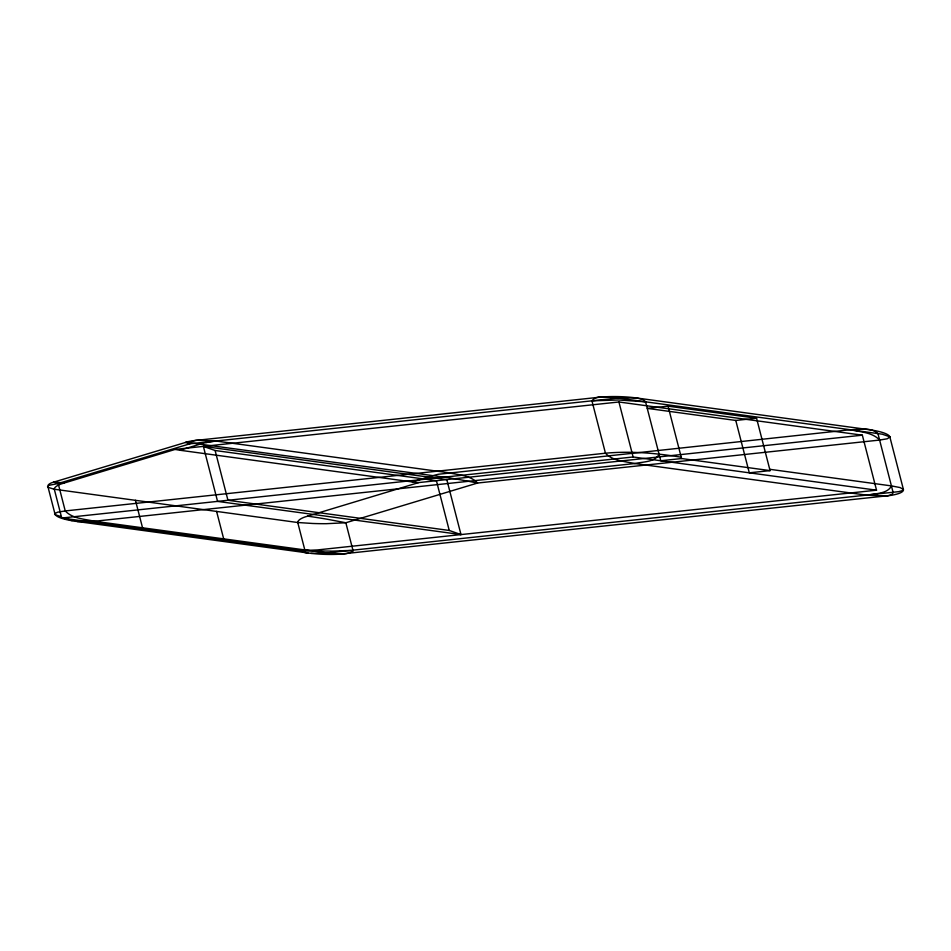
<?xml version="1.0" encoding="UTF-8"?>
<svg xmlns="http://www.w3.org/2000/svg" width="951" height="951" viewBox="0 0 951 951"><rect width="100%" height="100%" fill="white"/><g stroke="black" fill="none" stroke-linecap="round" stroke-linejoin="round"><path stroke-width="1.43" d="M58.391 484.38L58.166 483.524L53.625 482.157L186.075 442.274L447.992 477.687A283.897 59.509 1.8 0 1 457.835 479.292L477.604 483.025L879.616 440.063L887.235 438.78L889.874 436.996A38.004 7.965 1.8 0 0 869.131 429.697L636.778 398.005A38.004 7.965 1.8 0 0 598.845 397.304L195.169 440.479L190.973 441.799L189.938 443.784L58.166 483.524L48.798 485.367M54.136 489.313A59.877 12.553 1.8 0 1 61.423 483.869L175.293 449.383L618.923 401.988L862.343 435.178L876.537 490.181L306.21 551.128M175.257 449.395A16.5 3.459 1.8 0 0 179.929 450.227L201.089 443.855A60.709 12.72 1.8 0 1 206.177 442.548M179.917 450.239L412.27 481.931L433.442 475.548A60.709 12.72 1.8 0 1 438.53 474.24L850.265 429.745C859.145 429.674 870.938 426.916 877.928 433.513L893.179 492.737L891.812 494.591L888.008 495.733L342.075 553.934L326.942 552.947L94.589 521.255C84.758 519.08 72.419 518.723 65.239 510.937L58.558 485.022M862.343 435.178L418.702 482.585L304.736 517.047A61.577 12.91 1.8 0 0 297.627 522.515M206.177 442.548L215.901 441.014L448.254 472.695C458.097 474.87 470.436 475.238 477.604 483.025L345.843 522.753L326.276 523.692A66.439 13.932 1.8 0 1 312.748 523.478L297.746 522.515L54.302 489.23L61.732 518.033L305.152 551.235L297.746 522.515M53.732 482.074L64.133 482.906M879.616 440.063C872.447 432.277 860.108 431.92 850.265 429.745L617.912 398.053C610.043 398.124 597.169 393.797 591.938 400.835L605.454 453.211C612.634 460.997 624.973 461.366 634.804 463.529L867.157 495.221C874.991 493.391 887.556 494.009 891.444 485.902L769.728 469.295M756.556 418.226L668.042 406.16L647.262 408.371L735.777 420.449L756.556 418.226L770.072 470.614L749.293 472.825L735.777 420.449M62.802 517.926L633.116 456.979L876.537 490.181M770.072 470.614L681.558 458.537L660.779 460.76L645.479 401.536L642.543 399.361L636.778 398.005M75.735 521.303L308.088 552.995A38.004 7.965 1.8 0 0 346.009 553.696C367.074 548.406 334.681 551.509 330.461 551.105A66.594 13.956 1.8 0 1 320.225 550.902L304.819 549.928M591.938 400.835L618.412 399.979L645.574 401.833M681.213 457.229C656.226 453.128 630.739 450.893 605.454 453.211L65.239 510.937L57.512 512.22L54.647 513.754A12.981 2.722 1.8 0 0 55.134 514.717L61.399 516.726M310.929 553.351L326.942 552.947L898.588 491.667L902.119 490.692L903.391 489.385L889.874 436.996M77.174 521.54L94.589 521.255L634.804 463.529C642.638 461.699 655.203 462.317 659.091 454.209M636.171 397.934L617.912 398.053L189.938 443.784L185.386 442.417M867.157 495.221L886.225 495.97A37.992 7.965 1.8 0 0 903.391 489.385L900.05 487.554L891.444 485.902M215.901 441.014L196.845 440.265A37.992 7.965 1.8 0 0 186.158 442.144M850.8 429.816L882.29 434.203L889.791 436.782M203.383 446.388L446.792 479.589L460.985 534.581L217.565 501.391L203.383 446.388L215.116 450.512L436.402 480.695L449.241 530.456L460.985 534.581M449.241 530.456L227.955 500.274L215.116 450.512M307.553 516.108L315.53 517.32A282.994 59.319 1.8 0 1 326.835 519.163L345.843 522.753L352.916 550.165M54.326 489.313L48.061 487.304A13.005 2.722 1.8 0 1 47.55 486.579M299.624 550.486L305.069 552.59A13.005 2.722 1.8 0 0 307.922 553.054M67.271 518.794L72.716 520.898A13.005 2.722 1.8 0 0 75.569 521.362M668.042 406.16L681.558 458.537M618.923 401.988L631.928 452.355M632.106 453.056L633.116 456.979M216.578 511.365L224.02 540.168M135.446 500.297L142.876 529.101M54.98 514.004L47.907 486.591A37.992 7.965 1.8 0 1 52.959 482.312M418.713 482.585A27.436 5.754 1.8 0 1 412.259 481.931M71.931 520.72A38.004 7.965 1.8 0 1 55.479 514.931"/></g></svg>
